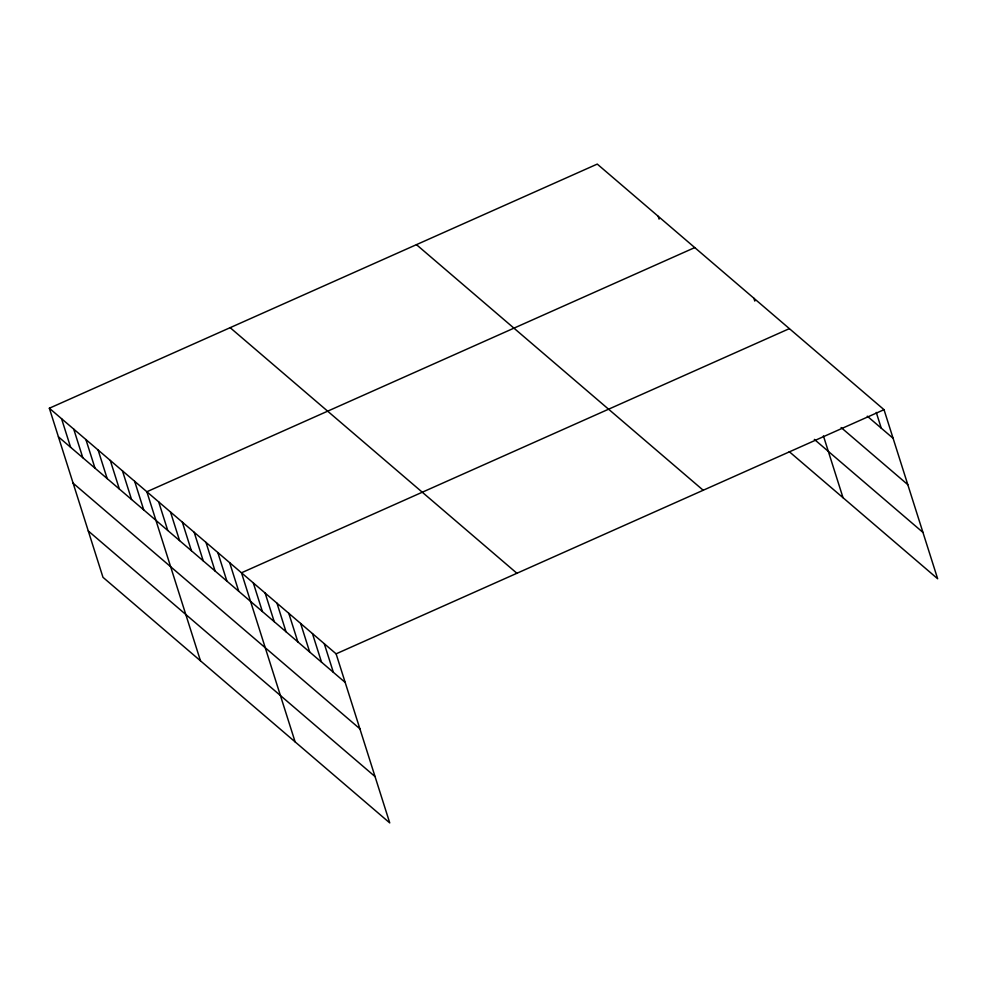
<?xml version="1.0" encoding="UTF-8"?>
<svg xmlns="http://www.w3.org/2000/svg" width="987" height="987" viewBox="0 0 987 987"><rect width="100%" height="100%" fill="white"/><g stroke="black" fill="none" stroke-linecap="round" stroke-linejoin="round"><path stroke-width="1.48" d="M49.35 408.236L336.111 653.838L389.742 822.911L102.981 577.321L49.35 408.236L597.258 164.089L884.019 409.679L937.65 578.764L789.255 451.664M694.749 247.589L146.853 491.748L200.484 660.821M789.39 328.634L241.482 572.793L295.113 741.866M336.111 653.838L884.019 409.679M867.277 416.181L893.087 438.277M841.121 427.544L907.793 484.642M814.337 439.388L922.944 532.4M416.452 244.653L703.213 490.255M230.156 327.672L516.917 573.274M58.418 436.834L345.179 682.436M73.124 483.198L359.885 728.801M88.275 530.957L375.035 776.559M876.271 412.418L881.255 428.148M823.417 435.896L843.021 497.707M753.895 298.247L754.808 301.097M658.193 216.276L659.094 219.139M324.279 643.709L333.359 672.307M312.447 633.58L321.528 662.178M300.628 623.451L309.696 652.049M288.796 613.309L297.864 641.92M276.965 603.18L286.033 631.779M265.133 593.051L274.213 621.65M253.314 582.922L262.382 611.521M229.65 562.664L238.718 591.262M217.819 552.535L226.899 581.133M205.987 542.394L215.067 570.992M194.168 532.264L203.236 560.863M182.336 522.135L191.404 550.734M170.504 512.006L179.572 540.605M158.673 501.877L167.753 530.475M134.664 481.311L143.732 509.909M122.474 470.873L131.542 499.471M110.285 460.423L119.353 489.034M98.095 449.986L107.176 478.596M85.906 439.548L94.986 468.146M73.729 429.111L82.797 457.709M61.539 418.673L70.608 447.271"/></g></svg>
